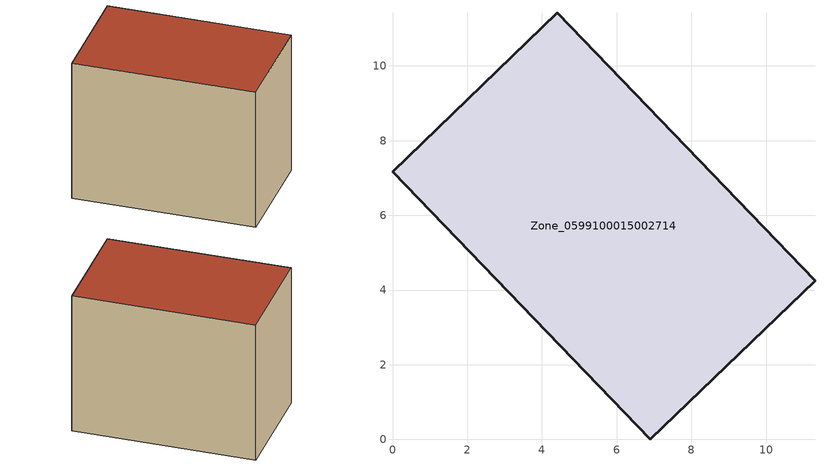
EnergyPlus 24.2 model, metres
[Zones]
Zone_0599100015002714
 floor ground (C_G): 6.9,0 0,7.17 4.41,11.43 11.31,4.25 z0.95
 wall outside (C_F): 0,7.17 6.9,0 11.31,4.25 4.41,11.43 0,7.17 z0.95:9.03
 roof outside (C_R): 11.31,4.25 4.41,11.43 0,7.17 6.9,0 z9.03
[BUILDING]
Pand.0599100015002714: North Axis=0; Terrain=City; Loads Convergence Tolerance Value=0.04; Temperature Convergence Tolerance Value=0.4; Solar Distribution=FullExterior; Maximum Number of Warmup Days=25; Minimum Number of Warmup Days=1
[Site:Location]
Rotterdam.The.Hague.AP_ZH_NLD Design_Conditions: Latitude=51.96; Longitude=4.45; Time Zone=1; Elevation=-4.5
[SITE:GROUNDTEMPERATURE:BUILDINGSURFACE]
18, 18, 18, 18, 18, 18, 18, 18, 18, 18, 18, 18
[MATERIAL] Thermal Absorptance=0.9; Solar Absorptance=0.7; Visible Absorptance=0.7
Name | Roughness | Thickness | Conductivity | Density | Specific Heat
G.TI.1975-1991 | MediumSmooth | 0.15 | 0.288461 | 540 | 1210
F.TI.1975-1991 | Rough | 0.3 | 0.230769 | 1920 | 840
R.TI.1975-1991 | MediumRough | 0.2 | 0.153846 | 1500 | 1000
[CONSTRUCTION]
C_G: G.TI.1975-1991
C_F: F.TI.1975-1991
C_R: R.TI.1975-1991
[ZONE]
Zone_0599100015002714: Type=1; Multiplier=1; Ceiling Height=Autocalculate; Volume=Autocalculate; Floor Area=autocalculate; Part of Total Floor Area=Yes
[ZONEINFILTRATION:DESIGNFLOWRATE]
Infil_Zone_0599100015002714: Zone or ZoneList or Space or SpaceList=Zone_0599100015002714; Schedule=AlwaysOn; Design Flow Rate Calculation Method=Flow/Area; Flow Rate per Floor Area=0.003; Constant Term Coefficient=1; Temperature Term Coefficient=0; Velocity Term Coefficient=0; Velocity Squared Term Coefficient=0
[HVACTEMPLATE:ZONE:IDEALLOADSAIRSYSTEM]
Zone_0599100015002714: Maximum Heating Supply Air Temperature=50; Minimum Cooling Supply Air Temperature=13; Maximum Heating Supply Air Humidity Ratio=0.0156; Minimum Cooling Supply Air Humidity Ratio=0.0077; Heating Limit=NoLimit; Cooling Limit=NoLimit; Dehumidification Control Type=ConstantSensibleHeatRatio; Cooling Sensible Heat Ratio=0.7; Dehumidification Setpoint=60; Humidification Control Type=None; Humidification Setpoint=30; Outdoor Air Method=None; Outdoor Air Flow Rate per Person=0.00944; Outdoor Air Flow Rate per Zone Floor Area=0; Outdoor Air Flow Rate per Zone=0; Demand Controlled Ventilation Type=None; Outdoor Air Economizer Type=NoEconomizer; Heat Recovery Type=None; Sensible Heat Recovery Effectiveness=0.7; Latent Heat Recovery Effectiveness=0.65
[ZONECONTROL:THERMOSTAT]
ThermostatControl_Zone_0599100015002714: Zone or ZoneList=Zone_0599100015002714; Control Type Schedule=DualSetpointControlType; Control 1=Thermostat_Zone_0599100015002714; Temperature Difference Between Cutout And Setpoint=0
[THERMOSTATSETPOINT:DUALSETPOINT]
Thermostat_Zone_0599100015002714: Heating Setpoint Temperature Schedule=HeatingSetpoint_Zone_0599100015002714; Cooling Setpoint Temperature Schedule=CoolingSetpoint_Zone_0599100015002714
[SCHEDULE:COMPACT]
HeatingSetpoint_Zone_0599100015002714: Through: 12/31, For: AllDays, Until: 24:00, 21
CoolingSetpoint_Zone_0599100015002714: Through: 12/31, For: AllDays, Until: 24:00, 24
DualSetpointControlType: Through: 12/31, For: AllDays, Until: 24:00, 4
AlwaysOn: Through: 12/31, For: AllDays, Until: 24:00, 1
